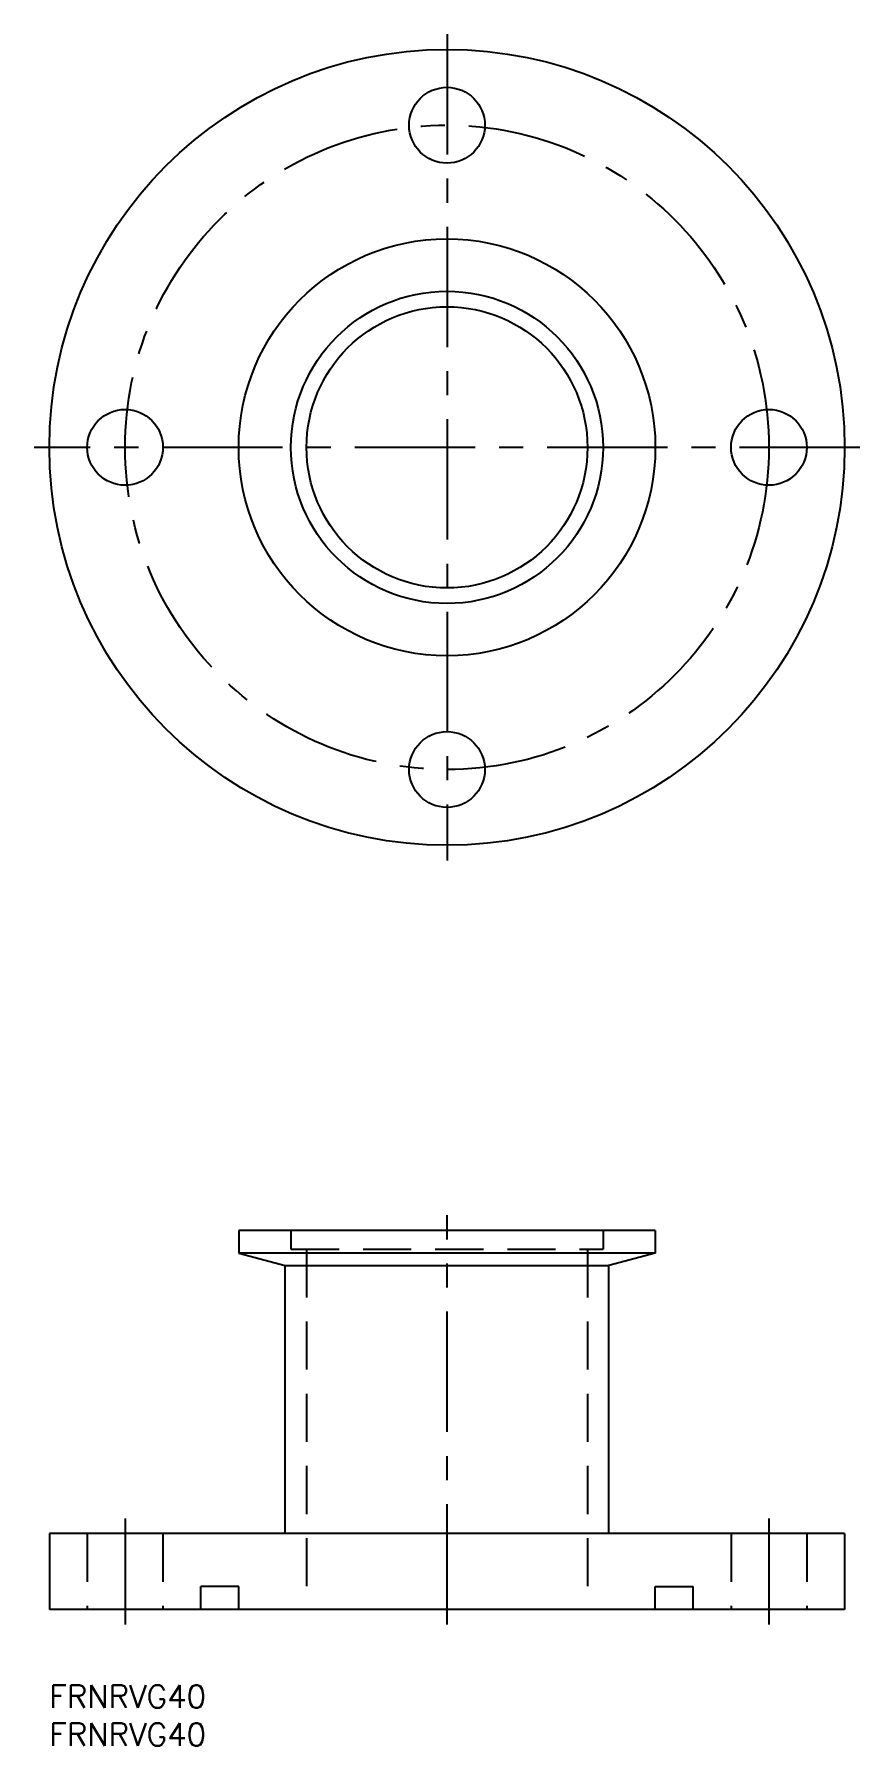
# Model space of a CAD drawing. Extents: x -2 to 107, y -8 to 218.
import ezdxf

# ---------------------------------------------------------------- set-up
doc = ezdxf.new("R2010")
doc.units = 0
doc.header["$LTSCALE"] = 0.5
doc.linetypes.add('CENTER', pattern=[50.8, 31.75, -6.35, 6.35, -6.35])
doc.linetypes.add('DASHED', pattern=[19.05, 12.7, -6.35])
for name, color, linetype in [('MSM_CENTER', 1, 'CENTER'), ('MSM_CONTINUOUS', 7, 'CONTINUOUS'), ('MSM_DASHED', 4, 'DASHED'), ('MSM_PART_NUMBER', 7, 'CONTINUOUS')]:
    doc.layers.add(name, color=color, linetype=linetype)
doc.styles.get("Standard").update_dxf_attribs({"font": 'txt.shx', "height": 3, "bigfont": 'bigfont.shx'})

# ---------------------------------------------------------------- blocks, each defined once
blk = doc.blocks.new('*U7')
at = {"layer": 'MSM_PART_NUMBER'}
blk.add_text('FRNRVG40', height=3, dxfattribs=at).set_placement((0, -3))
blk = doc.blocks.new('*U8')
at = {"layer": 'MSM_PART_NUMBER'}
blk.add_text('FRNRVG40', height=3, dxfattribs=at).set_placement((0, -8))

msp = doc.modelspace()

# ---------------------------------------------------------------- linework, layer by layer
at = {"layer": 'MSM_CENTER'}
for p, q in [((52.5, 217.8), (52.5, 108.8)), ((107, 163.3), (-2, 163.3)), ((52.5, 8), (52.5, 62)), ((10, 22), (10, 8)), ((95, 22), (95, 8))]:
    msp.add_line(p, q, dxfattribs=at)
msp.add_circle((52.5, 163.3), 42.5, dxfattribs=at)
at = {"layer": 'MSM_CONTINUOUS'}
for p, q in [((80, 60), (25, 60)), ((25, 60), (25, 57)), ((80, 60), (80, 57)), ((80, 57), (25, 57)), ((25, 57), (31.15, 55.35)), ((80, 57), (73.85, 55.35)), ((31.15, 20), (31.15, 55.35)), ((31.15, 55.35), (73.85, 55.35)), ((73.85, 20), (73.85, 55.35)), ((0, 20), (0, 10)), ((105, 20), (0, 20)), ((105, 20), (105, 10)), ((105, 10), (0, 10))]:
    msp.add_line(p, q, dxfattribs=at)
for centre, radius in [((52.5, 163.3), 52.5), ((52.5, 205.8), 5), ((52.5, 163.3), 27.5), ((52.5, 163.3), 20.6), ((52.5, 163.3), 18.55), ((10, 163.3), 5), ((95, 163.3), 5), ((52.5, 120.8), 5)]:
    msp.add_circle(centre, radius, dxfattribs=at)
at = {"layer": 'MSM_DASHED'}
for p, q in [((31.9, 60), (31.9, 57.5)), ((73.1, 60), (73.1, 57.5)), ((31.9, 57.5), (73.1, 57.5)), ((33.95, 57.5), (33.95, 10)), ((71.05, 57.5), (71.05, 10)), ((5, 20), (5, 10)), ((15, 20), (15, 10)), ((90, 20), (90, 10)), ((100, 20), (100, 10)), ((20, 10), (20, 13)), ((25, 13), (20, 13)), ((25, 10), (25, 13)), ((80, 10), (80, 13)), ((80, 13), (85, 13)), ((85, 10), (85, 13))]:
    msp.add_line(p, q, dxfattribs=at)

# ---------------------------------------------------------------- block references
at = {"layer": 'MSM_CONTINUOUS'}
for name in ['*U7', '*U8']:
    msp.add_blockref(name, (0, 0), dxfattribs=at)

doc.saveas('drawing.dxf')
